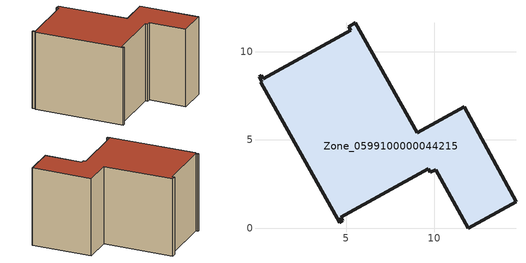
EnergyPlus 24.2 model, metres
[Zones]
Zone_0599100000044215
 floor ground (C_G): 9.03,5.4 11.69,6.89 14.62,1.51 11.92,0 10.07,3.32 9.76,3.17 9.64,3.37 4.7,0.61 4.81,0.41 4.63,0.31 0.15,8.27 0.22,8.31 0.07,8.58 0.2,8.65 0.32,8.45 5.25,11.22 5.14,11.42 5.53,11.63 z0
 wall outside (C_F): 4.7,0.61 9.64,3.37 9.76,3.17 10.07,3.32 11.92,0 14.62,1.51 11.69,6.89 9.03,5.4 5.53,11.63 5.14,11.42 5.25,11.22 0.32,8.45 0.2,8.65 0.07,8.58 0.22,8.31 0.15,8.27 4.63,0.31 4.81,0.41 4.7,0.61 z0:8.1
 roof outside (C_R): 9.03,5.4 5.53,11.63 5.14,11.42 5.25,11.22 0.32,8.45 0.2,8.65 0.07,8.58 0.22,8.31 0.15,8.27 4.63,0.31 4.81,0.41 4.7,0.61 9.64,3.37 9.76,3.17 10.07,3.32 11.92,0 14.62,1.51 11.69,6.89 z8.1
[BUILDING]
Pand.0599100000044215: North Axis=0; Terrain=City; Loads Convergence Tolerance Value=0.04; Temperature Convergence Tolerance Value=0.4; Solar Distribution=FullExterior; Maximum Number of Warmup Days=25; Minimum Number of Warmup Days=1
[Site:Location]
Rotterdam.The.Hague.AP_ZH_NLD Design_Conditions: Latitude=51.96; Longitude=4.45; Time Zone=1; Elevation=-4.5
[SITE:GROUNDTEMPERATURE:BUILDINGSURFACE]
18, 18, 18, 18, 18, 18, 18, 18, 18, 18, 18, 18
[MATERIAL] Thermal Absorptance=0.9; Solar Absorptance=0.7; Visible Absorptance=0.7
Name | Roughness | Thickness | Conductivity | Density | Specific Heat
G.TC.1965-1974 | MediumSmooth | 0.15 | 0.882353 | 540 | 1210
F.TC.1965-1974 | Rough | 0.3 | 0.697674 | 1920 | 840
R.TC.1965-1974 | MediumRough | 0.2 | 0.232558 | 1500 | 1000
[CONSTRUCTION]
C_G: G.TC.1965-1974
C_F: F.TC.1965-1974
C_R: R.TC.1965-1974
[ZONE]
Zone_0599100000044215: Type=1; Multiplier=1; Ceiling Height=Autocalculate; Volume=Autocalculate; Floor Area=autocalculate; Part of Total Floor Area=Yes
[ZONEINFILTRATION:DESIGNFLOWRATE]
Infil_Zone_0599100000044215: Zone or ZoneList or Space or SpaceList=Zone_0599100000044215; Schedule=AlwaysOn; Design Flow Rate Calculation Method=Flow/Area; Flow Rate per Floor Area=0.003; Constant Term Coefficient=1; Temperature Term Coefficient=0; Velocity Term Coefficient=0; Velocity Squared Term Coefficient=0
[HVACTEMPLATE:ZONE:IDEALLOADSAIRSYSTEM]
Zone_0599100000044215: Maximum Heating Supply Air Temperature=50; Minimum Cooling Supply Air Temperature=13; Maximum Heating Supply Air Humidity Ratio=0.0156; Minimum Cooling Supply Air Humidity Ratio=0.0077; Heating Limit=NoLimit; Cooling Limit=NoLimit; Dehumidification Control Type=ConstantSensibleHeatRatio; Cooling Sensible Heat Ratio=0.7; Dehumidification Setpoint=60; Humidification Control Type=None; Humidification Setpoint=30; Outdoor Air Method=None; Outdoor Air Flow Rate per Person=0.00944; Outdoor Air Flow Rate per Zone Floor Area=0; Outdoor Air Flow Rate per Zone=0; Demand Controlled Ventilation Type=None; Outdoor Air Economizer Type=NoEconomizer; Heat Recovery Type=None; Sensible Heat Recovery Effectiveness=0.7; Latent Heat Recovery Effectiveness=0.65
[ZONECONTROL:THERMOSTAT]
ThermostatControl_Zone_0599100000044215: Zone or ZoneList=Zone_0599100000044215; Control Type Schedule=DualSetpointControlType; Control 1=Thermostat_Zone_0599100000044215; Temperature Difference Between Cutout And Setpoint=0
[THERMOSTATSETPOINT:DUALSETPOINT]
Thermostat_Zone_0599100000044215: Heating Setpoint Temperature Schedule=HeatingSetpoint_Zone_0599100000044215; Cooling Setpoint Temperature Schedule=CoolingSetpoint_Zone_0599100000044215
[SCHEDULE:COMPACT]
HeatingSetpoint_Zone_0599100000044215: Through: 12/31, For: AllDays, Until: 24:00, 21
CoolingSetpoint_Zone_0599100000044215: Through: 12/31, For: AllDays, Until: 24:00, 24
DualSetpointControlType: Through: 12/31, For: AllDays, Until: 24:00, 4
AlwaysOn: Through: 12/31, For: AllDays, Until: 24:00, 1
